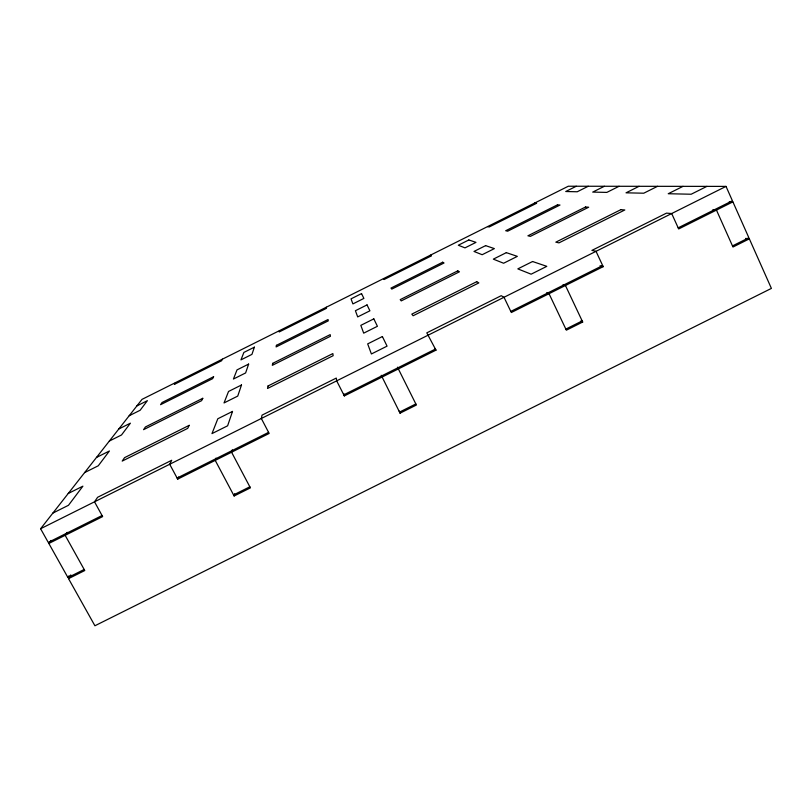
<?xml version="1.0" encoding="UTF-8"?>
<svg xmlns="http://www.w3.org/2000/svg" width="812" height="812" viewBox="0 0 812 812"><rect width="100%" height="100%" fill="white"/><g stroke="black" fill="none" stroke-linecap="round" stroke-linejoin="round"><path stroke-width="1.22" d="M279.46 330.646L279.186 331.966L326.485 308.316L326.333 307.21M232.283 449.787L231.572 452.213L250.4 487.87L234.13 495.99L234.668 493.777M216.012 458.1L215.231 460.384L234.13 495.99M84.184 569.476L67.944 577.586L48.842 543.461L102.647 516.594L94.517 501.816L97.592 497.299L171.697 460.282L169.698 464.261L177.686 479.131L178.62 477.03M222.417 359.158L221.625 360.741L174.387 384.36L175.605 382.564M745.589 238.403L749.354 238.85L771.4 288.402L94.913 625.768L68.533 578.631L70.817 574.916M67.944 577.586L69.081 575.728M67.244 532.327L65.153 535.321L84.763 570.531L68.533 578.631M48.842 543.461L51.065 540.406M102.058 515.529L48.243 542.406L40.6 528.744L142.029 399.352L568.298 186.232L726.019 186.395L732.404 200.757L678.172 227.837M136.893 405.909L147.388 400.661L140.141 410.263L129.179 415.744M576.276 186.242L565.731 191.52L577.231 191.764L588.253 186.252M118.806 428.98L130.397 423.184L121.516 434.968L109.346 441.048M604.372 186.273L592.709 192.099L606.818 192.403L619.069 186.283M96.476 457.46L109.427 450.985L98.282 465.773L84.6 472.604M639.064 186.303L626.032 192.82L643.764 193.205L657.527 186.324M68.228 493.503L82.895 486.175L68.482 505.287L52.881 513.082M683.014 186.354L668.235 193.733L691.174 194.23L706.897 186.374M40.6 528.744L726.019 186.395M177.107 478.055L268.579 432.37M343.78 394.825L435.445 349.048M510.799 311.412L602.656 265.544M177.686 479.131L269.148 433.456L261.342 418.495L262.022 415.155L336.29 378.067L336.675 380.858L344.339 395.911L435.983 350.145L426.797 332.859L501.217 295.69L504.008 297.283L511.337 312.518L603.174 266.661L596.028 251.324L591.918 250.39L666.479 213.14L671.686 213.536L678.68 228.954L732.901 201.873L748.867 237.743L732.485 245.914M233.562 494.924L249.842 486.794M399.534 412.09L415.835 403.95M565.842 329.093L582.174 320.933M381.264 375.296L400.072 413.166L416.373 405.036L397.494 367.197M563.102 284.586L565.446 285.499L582.691 322.029L566.36 330.179L549.034 293.69L546.74 292.665M749.354 238.85L732.982 247.021L716.458 210.085L712.723 209.872M729.267 201.741L732.901 201.873M534.56 203.101L536.62 203.264L489.189 226.974L487.565 226.599M600.017 265.788L603.174 266.661M580.742 321.055L582.691 322.029M430.38 255.191L431.487 255.821L384.127 279.501L383.447 278.658M434.775 348.571L435.983 350.145M399.21 411.014L400.072 413.166M344.004 393.901L344.339 395.911M268.051 385.954L267.524 388.481L333.143 355.697L332.849 353.575L268.051 385.954M272.71 363.35L272.304 365.339L330.423 336.29L330.179 334.625L272.71 363.35M276.425 345.333L276.1 346.937L328.251 320.872L328.058 319.522L276.425 345.333M232.506 411.43L227.614 425.803L211.983 433.608L217.809 418.769L232.506 411.43M241.509 384.979L237.733 396.094L224.031 402.935L228.537 391.465L241.509 384.979M248.634 364.091L245.62 372.941L233.43 379.031L237.023 369.886L248.634 364.091M254.4 347.16L251.933 354.377L240.961 359.868L243.884 352.418L254.4 347.16M189.226 425.336L187.704 428.371L122.206 461.094L124.54 457.653L189.226 425.336M202.787 398.296L201.599 400.671L143.572 429.67L145.409 426.97L202.787 398.296M213.597 376.738L212.642 378.656L160.563 404.691L162.045 402.519L213.597 376.738M361.543 293.589L351.028 298.857L352.895 303.911L363.888 298.41L361.543 293.589M468.839 239.956L458.303 245.224L464.982 247.873L475.994 242.372L468.839 239.956M442.682 262.225L390.978 288.077L391.8 289.102L444.032 262.997L442.682 262.225M557.468 204.847L505.693 230.73L507.673 231.187L559.976 205.04L557.468 204.847M367.034 304.906L355.412 310.712L357.696 316.913L369.907 310.813L367.034 304.906M485.617 245.63L473.975 251.446L482.166 254.714L494.386 248.604L485.617 245.63M457.775 270.853L400.214 299.628L401.24 300.897L459.45 271.807L457.775 270.853M585.574 206.989L527.922 235.795L530.378 236.363L588.68 207.222L585.574 206.989M373.814 318.862L360.822 325.358L363.695 333.153L377.418 326.292L373.814 318.862M506.333 252.644L493.32 259.14L503.613 263.24L517.356 256.369L506.333 252.644M476.725 281.693L411.816 314.122L413.115 315.746L478.847 282.901L476.725 281.693M620.865 209.669L555.834 242.159L558.961 242.869L624.814 209.973L620.865 209.669M382.391 336.544L367.674 343.892L371.399 353.971L387.06 346.145L382.391 336.544M532.56 261.515L517.812 268.884L531.129 274.182L546.821 266.346L532.56 261.515"/></g></svg>
